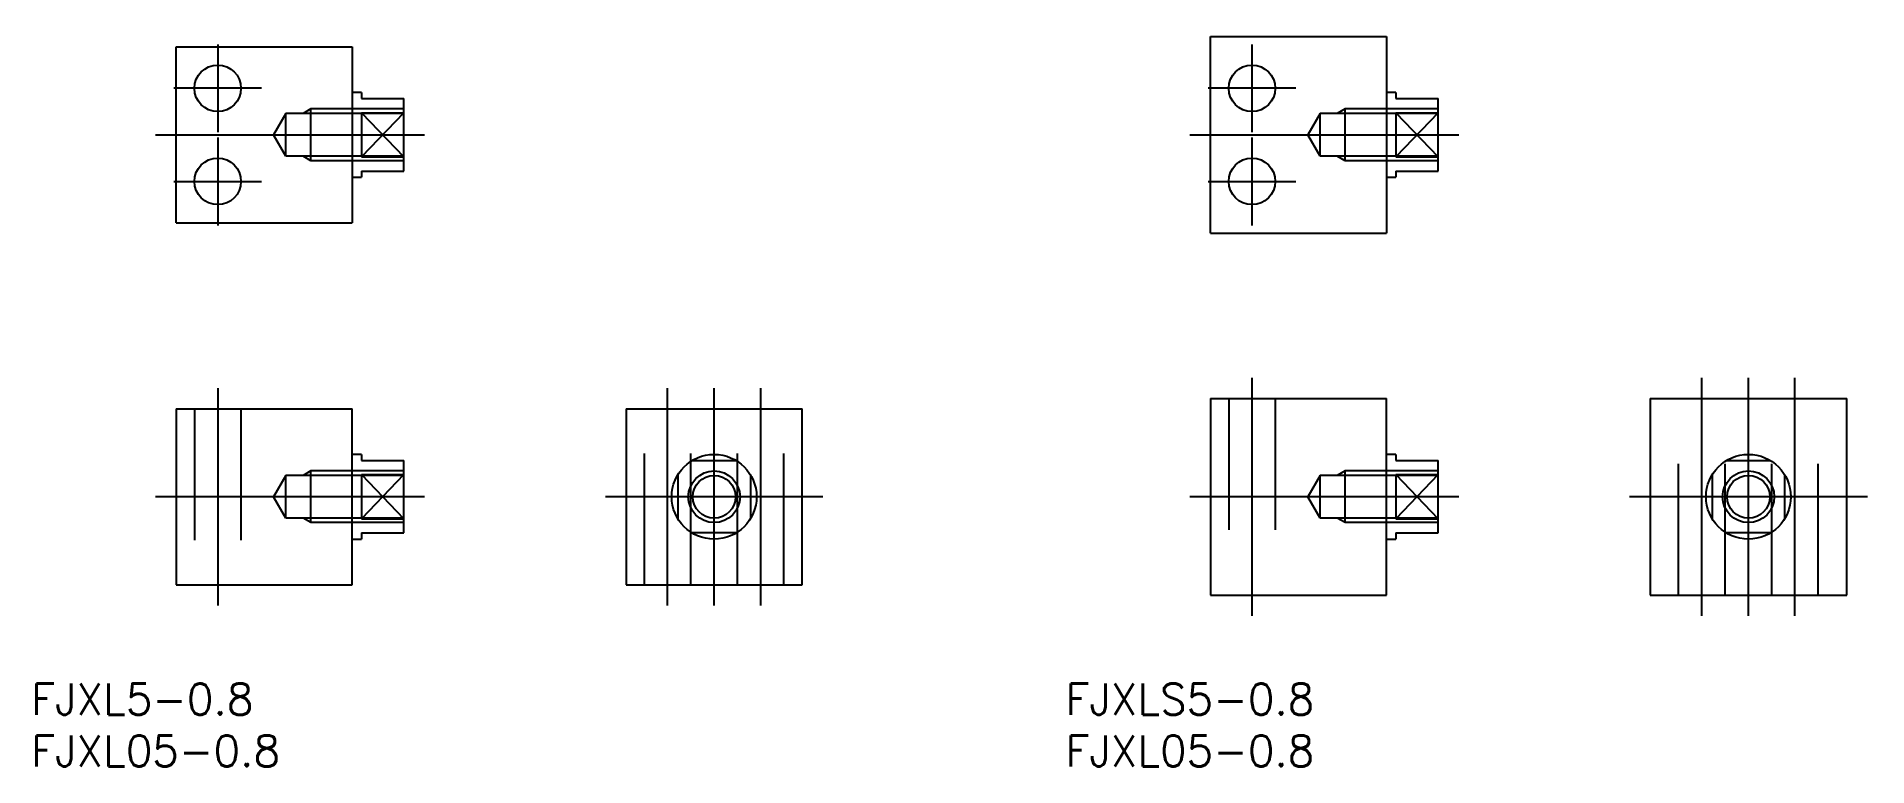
# Model space of a CAD drawing. Extents: x -66 to 111, y -26 to 44.
import ezdxf

# ---------------------------------------------------------------- set-up
doc = ezdxf.new("R2010")
doc.units = 0
doc.linetypes.add('CENTER', pattern=[50.8, 31.75, -6.35, 6.35, -6.35])
doc.linetypes.add('DASHED', pattern=[19.05, 12.7, -6.35])
doc.layers.get('0').update_dxf_attribs({"linetype": 'CONTINUOUS'})
doc.layers.add('CENTER', color=1, linetype='CENTER')
doc.styles.get("Standard").update_dxf_attribs({"font": 'txt.shx', "height": 3, "bigfont": 'bigfont.shx'})

msp = doc.modelspace()

# ---------------------------------------------------------------- linework, layer by layer
at = {"color": 7, "linetype": 'CONTINUOUS'}
for p, q in [((48, 25.5), (48, 44.5)), ((48, 44.5), (65, 44.5)), ((65, 44.5), (65, 25.5)), ((-52, 26.5), (-52, 43.5)), ((-52, 43.5), (-35, 43.5)), ((-35, 43.5), (-35, 26.5)), ((-34.1, 39.1), (-35, 39.1)), ((-34.1, 39.1), (-34.1, 38.5)), ((65.9, 39.1), (65, 39.1)), ((65.9, 39.1), (65.9, 38.5)), ((-34.1, 38.5), (-30, 38.5)), ((-30, 31.5), (-30, 38.5)), ((65.9, 38.5), (70, 38.5)), ((70, 31.5), (70, 38.5)), ((-34.1, 37.14), (-34.1, 32.86)), ((-34.1, 37.14), (-30, 37.14)), ((65.9, 37.14), (65.9, 32.86)), ((65.9, 37.14), (70, 37.14)), ((-34.1, 32.86), (-30, 32.86)), ((65.9, 32.86), (70, 32.86)), ((-35, 30.9), (-34.1, 30.9)), ((-34.1, 31.5), (-30, 31.5)), ((-34.1, 31.5), (-34.1, 30.9)), ((65, 30.9), (65.9, 30.9)), ((65.9, 31.5), (65.9, 30.9)), ((65.9, 31.5), (70, 31.5)), ((-52, 26.5), (-35, 26.5)), ((48, 25.5), (65, 25.5)), ((48, 9.5), (48, -9.5)), ((48, 9.5), (65, 9.5)), ((65, -9.5), (65, 9.5)), ((90.5, 9.5), (90.5, -9.5)), ((90.5, 9.5), (109.5, 9.5)), ((109.5, -9.5), (109.5, 9.5)), ((-52, 8.5), (-52, -8.5)), ((-52, 8.5), (-35, 8.5)), ((-35, -8.5), (-35, 8.5)), ((-8.5, 8.5), (-8.5, -8.5)), ((-8.5, 8.5), (8.5, 8.5)), ((8.5, -8.5), (8.5, 8.5)), ((-34.1, 4.1), (-35, 4.1)), ((-34.1, 4.1), (-34.1, 3.5)), ((65.9, 4.1), (65, 4.1)), ((65.9, 4.1), (65.9, 3.5)), ((-34.1, 3.5), (-30, 3.5)), ((-34.1, 2.14), (-34.1, -2.14)), ((-34.1, 2.14), (-30, 2.14)), ((-30, -3.5), (-30, 3.5)), ((-3.5, 2.14), (-3.5, -2.14)), ((-2.14, 3.5), (2.14, 3.5)), ((3.5, 2.14), (3.5, -2.14)), ((65.9, 3.5), (70, 3.5)), ((65.9, 2.14), (65.9, -2.14)), ((65.9, 2.14), (70, 2.14)), ((70, -3.5), (70, 3.5)), ((96.5, 2.14), (96.5, -2.14)), ((97.86, 3.5), (102.14, 3.5)), ((103.5, 2.14), (103.5, -2.14)), ((-34.1, -2.14), (-30, -2.14)), ((-34.1, -3.5), (-34.1, -4.1)), ((-34.1, -3.5), (-30, -3.5)), ((2.14, -3.5), (-2.14, -3.5)), ((65.9, -2.14), (70, -2.14)), ((65.9, -3.5), (70, -3.5)), ((65.9, -3.5), (65.9, -4.1)), ((102.14, -3.5), (97.86, -3.5)), ((-35, -4.1), (-34.1, -4.1)), ((65, -4.1), (65.9, -4.1)), ((-52, -8.5), (-35, -8.5)), ((-8.5, -8.5), (8.5, -8.5)), ((48, -9.5), (65, -9.5)), ((90.5, -9.5), (109.5, -9.5))]:
    msp.add_line(p, q, dxfattribs=at)
at = {"color": 3, "linetype": 'DASHED'}
for p, q in [((-39, 37.5), (-39.75, 37.07)), ((-39, 32.5), (-39, 37.5)), ((-30, 37.5), (-39, 37.5)), ((61, 37.5), (60.25, 37.07)), ((61, 32.5), (61, 37.5)), ((70, 37.5), (61, 37.5)), ((-41.4, 37.07), (-42.59, 35)), ((-41.4, 32.93), (-41.4, 37.07)), ((-30, 37.07), (-41.4, 37.07)), ((58.6, 37.07), (57.41, 35)), ((58.6, 32.93), (58.6, 37.07)), ((70, 37.07), (58.6, 37.07)), ((-41.4, 32.93), (-42.59, 35)), ((58.6, 32.93), (57.41, 35)), ((-30, 32.93), (-41.4, 32.93)), ((-39, 32.5), (-39.75, 32.93)), ((-30, 32.5), (-39, 32.5)), ((70, 32.93), (58.6, 32.93)), ((61, 32.5), (60.25, 32.93)), ((70, 32.5), (61, 32.5)), ((49.75, 9.5), (49.75, -9.5)), ((54.25, 9.5), (54.25, -9.5)), ((93.25, -9.5), (93.25, 9.5)), ((97.75, -9.5), (97.75, 9.5)), ((102.25, -9.5), (102.25, 9.5)), ((106.75, -9.5), (106.75, 9.5)), ((-50.25, 8.5), (-50.25, -8.5)), ((-45.75, 8.5), (-45.75, -8.5)), ((-6.75, -8.5), (-6.75, 8.5)), ((-2.25, -8.5), (-2.25, 8.5)), ((2.25, -8.5), (2.25, 8.5)), ((6.75, -8.5), (6.75, 8.5)), ((-41.4, 2.07), (-42.59, 0)), ((-41.4, -2.07), (-41.4, 2.07)), ((-30, 2.07), (-41.4, 2.07)), ((-39, 2.5), (-39.75, 2.07)), ((-39, -2.5), (-39, 2.5)), ((-30, 2.5), (-39, 2.5)), ((58.6, 2.07), (57.41, 0)), ((70, 2.07), (58.6, 2.07)), ((58.6, -2.07), (58.6, 2.07)), ((61, 2.5), (60.25, 2.07)), ((70, 2.5), (61, 2.5)), ((61, -2.5), (61, 2.5)), ((-41.4, -2.07), (-42.59, 0)), ((58.6, -2.07), (57.41, 0)), ((-30, -2.07), (-41.4, -2.07)), ((-39, -2.5), (-39.75, -2.07)), ((-30, -2.5), (-39, -2.5)), ((70, -2.07), (58.6, -2.07)), ((61, -2.5), (60.25, -2.07)), ((70, -2.5), (61, -2.5))]:
    msp.add_line(p, q, dxfattribs=at)
at = {"color": 3, "linetype": 'CONTINUOUS'}
for p, q in [((-34.1, 37.14), (-30, 32.86)), ((-30, 37.14), (-34.1, 32.86)), ((70, 37.14), (65.9, 32.86)), ((65.9, 37.14), (70, 32.86)), ((-30, 2.14), (-34.1, -2.14)), ((-34.1, 2.14), (-30, -2.14)), ((65.9, 2.14), (70, -2.14)), ((70, 2.14), (65.9, -2.14))]:
    msp.add_line(p, q, dxfattribs=at)
at = {"color": 7, "linetype": 'CONTINUOUS'}
for centre, radius in [((-48, 39.5), 2.25), ((52, 39.5), 2.25), ((-48, 30.5), 2.25), ((52, 30.5), 2.25), ((0, 0), 4.1), ((100, 0), 4.1), ((0, 0), 2.07), ((100, 0), 2.07)]:
    msp.add_circle(centre, radius, dxfattribs=at)
at = {"color": 3, "linetype": 'CONTINUOUS'}
for centre in [(0, 0), (100, 0)]:
    msp.add_circle(centre, 2.5, dxfattribs=at)
at = {"layer": 'CENTER', "color": 1, "linetype": 'CENTER'}
for p, q in [((-48, 43.75), (-48, 35.25)), ((52, 43.75), (52, 35.25)), ((-43.75, 39.5), (-52.25, 39.5)), ((56.25, 39.5), (47.75, 39.5)), ((-54, 35), (-28, 35)), ((-48, 34.75), (-48, 26.25)), ((46, 35), (72, 35)), ((52, 34.75), (52, 26.25)), ((-52.25, 30.5), (-43.75, 30.5)), ((47.75, 30.5), (56.25, 30.5)), ((52, 11.5), (52, -11.5)), ((95.5, -11.5), (95.5, 11.5)), ((100, -11.5), (100, 11.5)), ((104.5, -11.5), (104.5, 11.5)), ((-48, 10.5), (-48, -10.5)), ((-4.5, -10.5), (-4.5, 10.5)), ((0, -10.5), (0, 10.5)), ((4.5, -10.5), (4.5, 10.5)), ((-28, 0), (-54, 0)), ((10.5, 0), (-10.5, 0)), ((72, 0), (46, 0)), ((111.5, 0), (88.5, 0))]:
    msp.add_line(p, q, dxfattribs=at)

# ---------------------------------------------------------------- texts
at = {"color": 7, "linetype": 'CONTINUOUS'}
for s, p in [('FJXL5-0.8', (-66.02, -21.07)), ('FJXLS5-0.8', (33.98, -21.07)), ('FJXL05-0.8', (-66.02, -26.07)), ('FJXL05-0.8', (33.98, -26.07))]:
    msp.add_text(s, height=3, dxfattribs=at).set_placement(p)

doc.saveas('drawing.dxf')
